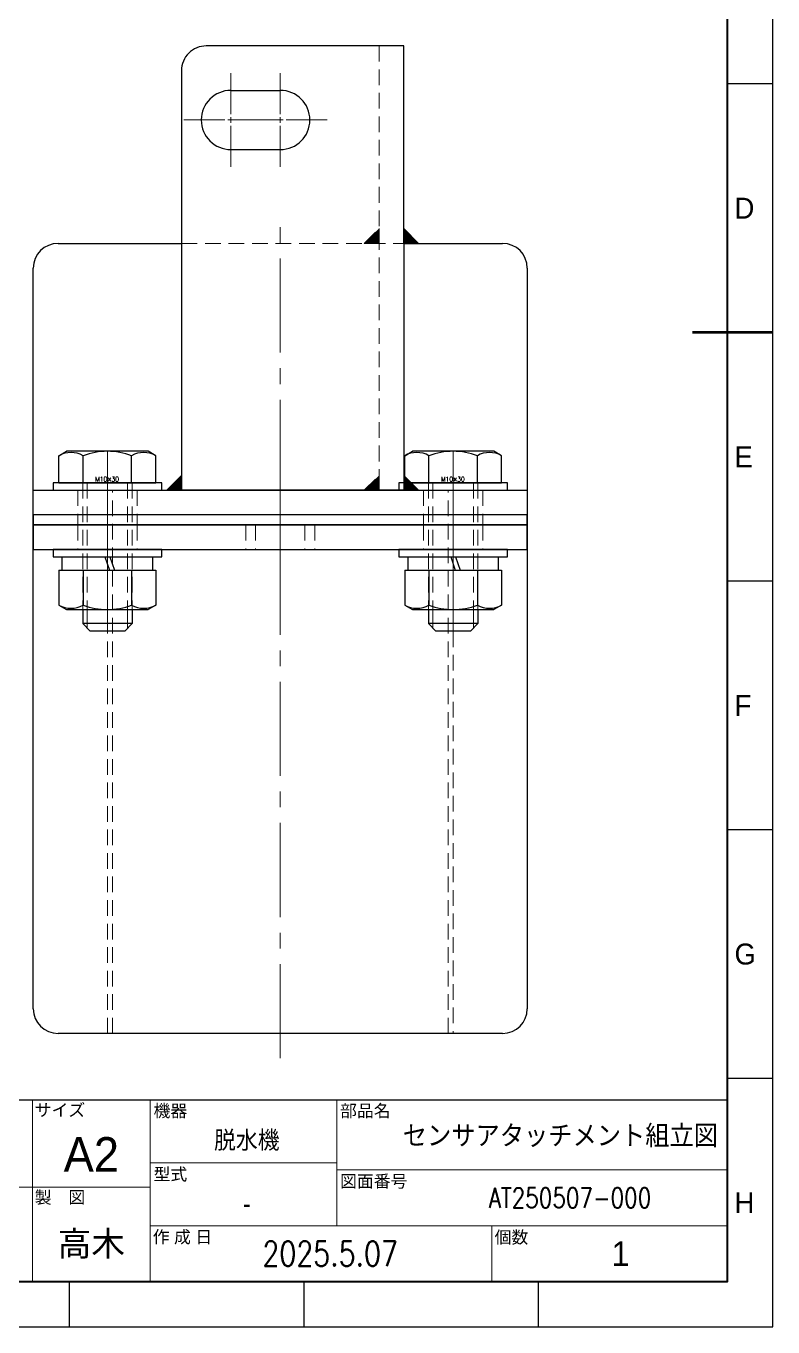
# Model space of a CAD drawing. Header units: millimetres. Extents: x 0 to 3072, y 0 to 1489.
# Drawn here: x 1641 to 1792.3, y 32.4 to 295.9 of the extents above; entities that cross this region are included whole.
import ezdxf
from ezdxf.enums import TextEntityAlignment as Align

# ---------------------------------------------------------------- set-up
doc = ezdxf.new("R2010")
doc.units = ezdxf.units.MM
doc.linetypes.add('CENTER2', pattern=[28.575, 19.05, -3.175, 3.175, -3.175])
doc.linetypes.add('HIDDEN2', pattern=[4.7625, 3.175, -1.5875])
for name, color, linetype, lineweight in [('01_外形線', 7, 'Continuous', 25), ('02_細線', 5, 'Continuous', 13), ('03_かくれ線', 6, 'HIDDEN2', 13), ('04_中心線', 1, 'CENTER2', 9), ('08_ハッチング', 5, 'Continuous', 13), ('99_図枠', 7, 'Continuous', 40)]:
    doc.layers.add(name, color=color, linetype=linetype, lineweight=lineweight)
doc.styles.add('KSS_TXT', font='txt.shx', dxfattribs={"bigfont": 'extfont2.shx'})
doc.styles.add('寸法用', font='simplex.shx', dxfattribs={"width": 0.8, "bigfont": '@extfont2.shx'})
doc.styles.add('表題用', font='MS PGothic.ttf')

# ---------------------------------------------------------------- blocks, each defined once
blk = doc.blocks.new('*U47')
at = {"layer": '04_中心線', "color": 0, "linetype": 'CENTER2', "transparency": 16777216}
for p, q in [((0, 1.2), (0, 9.5)), ((-9.5, 0), (-1.2, 0)), ((1.2, 0), (9.5, 0)), ((0, -9.5), (0, -1.2))]:
    blk.add_line(p, q, dxfattribs=at)
at = {"layer": '04_中心線', "color": 0, "linetype": 'Continuous', "transparency": 16777216}
for p, q in [((-0.6, 0), (0.6, 0)), ((0, -0.6), (0, 0.6))]:
    blk.add_line(p, q, dxfattribs=at)
blk = doc.blocks.new('*U138')
at = {"layer": '04_中心線', "color": 0, "linetype": 'CENTER2', "transparency": 16777216}
for p, q in [((0, 1.2), (0, 9.5)), ((-9.5, 0), (-1.2, 0)), ((1.2, 0), (9.5, 0)), ((0, -9.5), (0, -1.2))]:
    blk.add_line(p, q, dxfattribs=at)
at = {"layer": '04_中心線', "color": 0, "linetype": 'Continuous', "transparency": 16777216}
for p, q in [((-0.6, 0), (0.6, 0)), ((0, -0.6), (0, 0.6))]:
    blk.add_line(p, q, dxfattribs=at)

msp = doc.modelspace()

# ---------------------------------------------------------------- hatches: boundary and pattern name
at = {"layer": '01_外形線'}
h = msp.add_hatch(color=3, dxfattribs=at)
h.dxf.hatch_style = 1
h.paths.add_polyline_path([(1717.516, 254.86), (1717.516, 251.86), (1720.516, 251.86)])
h = msp.add_hatch(color=3, dxfattribs=at)
h.dxf.hatch_style = 1
h.paths.add_polyline_path([(1669.516, 201.86), (1672.516, 201.86), (1672.516, 204.86)])
h = msp.add_hatch(color=3, dxfattribs=at)
h.dxf.hatch_style = 1
h.paths.add_polyline_path([(1717.516, 204.86), (1717.516, 201.86), (1720.516, 201.86)])
at = {"layer": '03_かくれ線'}
h = msp.add_hatch(color=6, dxfattribs=at)
h.dxf.hatch_style = 1
h.paths.add_polyline_path([(1709.516, 251.86), (1712.516, 251.86), (1712.516, 254.86)])
h = msp.add_hatch(color=6, dxfattribs=at)
h.dxf.hatch_style = 1
h.paths.add_polyline_path([(1709.516, 201.86), (1712.516, 201.86), (1712.516, 204.86)])

# ---------------------------------------------------------------- linework, layer by layer
at = {"layer": '01_外形線'}
for p, q in [((1682.516, 282.86), (1692.516, 282.86)), ((1682.516, 270.86), (1692.516, 270.86)), ((1647.516, 251.86), (1672.516, 251.86)), ((1672.516, 251.86), (1672.516, 201.86)), ((1717.516, 251.86), (1717.516, 201.86)), ((1717.516, 251.86), (1737.516, 251.86)), ((1642.516, 96.86), (1642.516, 246.86)), ((1742.516, 246.86), (1742.516, 96.86)), ((1717.516, 201.86), (1672.516, 201.86)), ((1737.516, 91.86), (1647.516, 91.86))]:
    msp.add_line(p, q, dxfattribs=at)
msp.add_lwpolyline([(1717.516, 251.86), (1717.516, 291.86), (1677.516, 291.86, 0.4142136), (1672.516, 286.86), (1672.516, 251.86)], format="xyb", dxfattribs=at)
at = {"layer": '01_外形線', "transparency": 33554559}
for points in [[(1647.701, 208.856), (1649.266, 209.76)], [(1647.701, 203.36), (1647.701, 208.856)], [(1665.766, 209.76), (1649.266, 209.76)], [(1652.609, 203.36), (1652.609, 208.856)], [(1662.424, 203.36), (1662.424, 208.856)], [(1667.331, 208.856), (1665.766, 209.76)], [(1667.331, 203.36), (1667.331, 208.856)], [(1717.701, 208.856), (1719.266, 209.76)], [(1717.701, 203.36), (1717.701, 208.856)], [(1735.766, 209.76), (1719.266, 209.76)], [(1722.609, 203.36), (1722.609, 208.856)], [(1732.424, 203.36), (1732.424, 208.856)], [(1737.331, 208.856), (1735.766, 209.76)], [(1737.331, 203.36), (1737.331, 208.856)], [(1647.701, 203.36), (1667.331, 203.36)], [(1717.701, 203.36), (1737.331, 203.36)], [(1648.316, 188.36), (1657.016, 188.36)], [(1648.316, 188.36), (1648.316, 185.71)], [(1657.016, 188.36), (1657.926, 185.71)], [(1658.016, 188.36), (1666.716, 188.36)], [(1658.016, 188.36), (1658.926, 185.71)], [(1666.716, 185.71), (1666.716, 188.36)], [(1718.316, 188.36), (1727.016, 188.36)], [(1718.316, 188.36), (1718.316, 185.71)], [(1727.016, 188.36), (1727.926, 185.71)], [(1728.016, 188.36), (1736.716, 188.36)], [(1728.016, 188.36), (1728.926, 185.71)], [(1736.716, 185.71), (1736.716, 188.36)], [(1647.701, 185.71), (1667.331, 185.71)], [(1647.701, 185.71), (1647.701, 178.613)], [(1648.316, 185.71), (1657.926, 185.71)], [(1652.609, 185.71), (1652.609, 178.613)], [(1658.926, 185.71), (1666.716, 185.71)], [(1662.424, 185.71), (1662.424, 178.613)], [(1667.331, 185.71), (1667.331, 178.613)], [(1717.701, 185.71), (1737.331, 185.71)], [(1717.701, 185.71), (1717.701, 178.613)], [(1718.316, 185.71), (1727.926, 185.71)], [(1722.609, 185.71), (1722.609, 178.613)], [(1728.926, 185.71), (1736.716, 185.71)], [(1732.424, 185.71), (1732.424, 178.613)], [(1737.331, 185.71), (1737.331, 178.613)], [(1647.701, 178.613), (1649.266, 177.71)], [(1649.266, 177.71), (1665.766, 177.71)], [(1652.516, 177.71), (1652.516, 174.86)], [(1662.516, 177.71), (1662.516, 174.86)], [(1667.331, 178.613), (1665.766, 177.71)], [(1717.701, 178.613), (1719.266, 177.71)], [(1719.266, 177.71), (1735.766, 177.71)], [(1722.516, 177.71), (1722.516, 174.86)], [(1732.516, 177.71), (1732.516, 174.86)], [(1737.331, 178.613), (1735.766, 177.71)], [(1652.516, 174.86), (1654.016, 173.36)], [(1662.516, 174.86), (1652.516, 174.86)], [(1662.516, 174.86), (1661.016, 173.36)], [(1722.516, 174.86), (1724.016, 173.36)], [(1732.516, 174.86), (1722.516, 174.86)], [(1732.516, 174.86), (1731.016, 173.36)], [(1661.016, 173.36), (1654.016, 173.36)], [(1731.016, 173.36), (1724.016, 173.36)]]:
    msp.add_lwpolyline(points, dxfattribs=at)
for points in [[(1652.609, 208.856, 0.2679491), (1647.701, 208.856)], [(1662.424, 208.856, 0.1841118), (1652.609, 208.856)], [(1667.331, 208.856, 0.2679491), (1662.424, 208.856)], [(1722.609, 208.856, 0.2679491), (1717.701, 208.856)], [(1732.424, 208.856, 0.1841118), (1722.609, 208.856)], [(1737.331, 208.856, 0.2679491), (1732.424, 208.856)], [(1647.701, 178.613, 0.2679491), (1652.609, 178.613)], [(1652.609, 178.613, 0.1841118), (1662.424, 178.613)], [(1662.424, 178.613, 0.2679491), (1667.331, 178.613)], [(1717.701, 178.613, 0.2679491), (1722.609, 178.613)], [(1722.609, 178.613, 0.1841118), (1732.424, 178.613)], [(1732.424, 178.613, 0.2679491), (1737.331, 178.613)]]:
    msp.add_lwpolyline(points, format="xyb", dxfattribs=at)
for points in [[(1646.516, 201.86), (1668.516, 201.86), (1668.516, 203.36), (1646.516, 203.36)], [(1716.516, 201.86), (1738.516, 201.86), (1738.516, 203.36), (1716.516, 203.36)], [(1668.516, 189.86), (1646.516, 189.86), (1646.516, 188.36), (1668.516, 188.36)], [(1738.516, 189.86), (1716.516, 189.86), (1716.516, 188.36), (1738.516, 188.36)]]:
    msp.add_lwpolyline(points, close=True, dxfattribs=at)
at = {"layer": '01_外形線'}
for points in [[(1742.516, 196.86), (1642.516, 196.86), (1642.516, 201.86), (1742.516, 201.86)], [(1642.516, 194.86), (1742.516, 194.86), (1742.516, 196.86), (1642.516, 196.86)], [(1642.516, 189.86), (1742.516, 189.86), (1742.516, 194.86), (1642.516, 194.86)]]:
    msp.add_lwpolyline(points, close=True, dxfattribs=at)
for centre, radius, start, end in [((1682.516, 276.86), 6, 90, 270), ((1692.516, 276.86), 6, 270, 90), ((1647.516, 246.86), 5, 90, 180), ((1737.516, 246.86), 5, 0, 90), ((1647.516, 96.86), 5, 180, 270), ((1737.516, 96.86), 5, 270, 0)]:
    msp.add_arc(centre, radius, start, end, dxfattribs=at)
at = {"layer": '02_細線', "transparency": 33554559}
for points in [[(1653.416, 177.71), (1653.416, 173.96)], [(1661.616, 177.71), (1661.616, 173.96)], [(1723.416, 177.71), (1723.416, 173.96)], [(1731.616, 177.71), (1731.616, 173.96)]]:
    msp.add_lwpolyline(points, dxfattribs=at)
at = {"layer": '03_かくれ線'}
for p, q in [((1712.516, 291.86), (1712.516, 201.86)), ((1672.516, 251.86), (1717.516, 251.86)), ((1651.516, 201.86), (1651.516, 196.86)), ((1658.516, 91.86), (1658.516, 201.86)), ((1663.516, 201.86), (1663.516, 196.86)), ((1721.516, 201.86), (1721.516, 196.86)), ((1726.516, 91.86), (1726.516, 201.86)), ((1733.516, 201.86), (1733.516, 196.86)), ((1651.516, 196.86), (1651.516, 194.86)), ((1663.516, 196.86), (1663.516, 194.86)), ((1721.516, 196.86), (1721.516, 194.86)), ((1733.516, 196.86), (1733.516, 194.86)), ((1651.516, 194.86), (1651.516, 189.86)), ((1663.516, 194.86), (1663.516, 189.86)), ((1685.516, 194.86), (1685.516, 189.86)), ((1687.516, 194.86), (1687.516, 189.86)), ((1697.516, 194.86), (1697.516, 189.86)), ((1699.516, 194.86), (1699.516, 189.86)), ((1721.516, 194.86), (1721.516, 189.86)), ((1733.516, 194.86), (1733.516, 189.86))]:
    msp.add_line(p, q, dxfattribs=at)
at = {"layer": '03_かくれ線', "color": 6}
for points in [[(1712.516, 251.86), (1709.516, 251.86), (1712.516, 254.86), (1712.516, 251.86)], [(1712.516, 201.86), (1709.516, 201.86), (1712.516, 204.86), (1712.516, 201.86)]]:
    msp.add_lwpolyline(points, dxfattribs=at)
at = {"layer": '03_かくれ線', "transparency": 33554559}
for points in [[(1652.516, 203.36), (1652.516, 177.71)], [(1653.416, 203.36), (1653.416, 177.71)], [(1661.616, 203.36), (1661.616, 177.71)], [(1662.516, 203.36), (1662.516, 177.71)], [(1722.516, 203.36), (1722.516, 177.71)], [(1723.416, 203.36), (1723.416, 177.71)], [(1731.616, 203.36), (1731.616, 177.71)], [(1732.516, 203.36), (1732.516, 177.71)]]:
    msp.add_lwpolyline(points, dxfattribs=at)
at = {"layer": '03_かくれ線'}
msp.add_lwpolyline([(1727.516, 91.86), (1657.516, 91.86), (1657.516, 201.86), (1727.516, 201.86)], close=True, dxfattribs=at)
at = {"layer": '04_中心線'}
for p, q in [((1692.516, 86.86), (1692.516, 256.86)), ((1657.516, 206.86), (1657.516, 191.86)), ((1692.516, 206.86), (1692.516, 191.86)), ((1727.516, 206.86), (1727.516, 191.86)), ((1657.516, 199.86), (1657.516, 184.86)), ((1657.516, 199.61), (1657.516, 192.11)), ((1692.516, 199.86), (1692.516, 184.86)), ((1692.516, 199.61), (1692.516, 192.11)), ((1727.516, 199.86), (1727.516, 184.86)), ((1727.516, 199.61), (1727.516, 192.11))]:
    msp.add_line(p, q, dxfattribs=at)
at = {"layer": '04_中心線', "transparency": 33554559}
for points in [[(1657.516, 209.76), (1657.516, 173.36)], [(1727.516, 209.76), (1727.516, 173.36)], [(1657.516, 188.36), (1657.516, 189.86)], [(1727.516, 188.36), (1727.516, 189.86)], [(1657.516, 185.71), (1657.516, 188.36)], [(1727.516, 185.71), (1727.516, 188.36)], [(1657.516, 177.71), (1657.516, 185.71)], [(1727.516, 177.71), (1727.516, 185.71)]]:
    msp.add_lwpolyline(points, dxfattribs=at)
at = {"layer": '08_ハッチング'}
for points in [[(1717.516, 251.86), (1720.516, 251.86), (1717.516, 254.86), (1717.516, 251.86)], [(1672.516, 201.86), (1669.516, 201.86), (1672.516, 204.86), (1672.516, 201.86)], [(1717.516, 201.86), (1720.516, 201.86), (1717.516, 204.86), (1717.516, 201.86)]]:
    msp.add_lwpolyline(points, dxfattribs=at)
at = {"layer": '99_図枠', "lineweight": 25}
for p, q in [((1792.264, 284.169), (1783.071, 284.169)), ((1792.264, 183.464), (1783.071, 183.464)), ((1792.264, 133.111), (1783.071, 133.111)), ((1792.264, 82.759), (1783.071, 82.759)), ((1649.852, 32.406), (1649.852, 41.599)), ((1649.852, 32.447), (1649.852, 41.599)), ((1697.323, 32.447), (1697.323, 41.599)), ((1744.793, 32.447), (1744.793, 41.599))]:
    msp.add_line(p, q, dxfattribs=at)
at = {"layer": '99_図枠', "lineweight": 53}
msp.add_line((1792.264, 233.816), (1776, 233.816), dxfattribs=at)
at = {"layer": '99_図枠', "lineweight": 13}
for p, q in [((1642.35, 41.599), (1642.35, 78.37)), ((1666.178, 41.599), (1666.178, 78.37)), ((1703.94, 78.37), (1703.94, 52.913)), ((1666.178, 65.642), (1703.94, 65.642)), ((1703.94, 64.227), (1783.071, 64.227)), ((1666.178, 60.692), (1585.071, 60.692)), ((1666.178, 52.913), (1783.071, 52.913)), ((1735.314, 52.913), (1735.314, 41.599))]:
    msp.add_line(p, q, dxfattribs=at)
at = {"layer": '99_図枠'}
msp.add_lwpolyline([(1250.168, 41.599), (1783.071, 41.599), (1783.071, 426.034), (1250.168, 426.034)], close=True, dxfattribs=at)
at = {"layer": '99_図枠', "lineweight": 25}
msp.add_lwpolyline([(1585.071, 41.599), (1783.071, 41.599), (1783.071, 78.37), (1585.071, 78.37)], close=True, dxfattribs=at)
at = {"layer": 'Defpoints'}
msp.add_lwpolyline([(1222.618, 32.447), (1792.264, 32.447), (1792.264, 435.227), (1222.618, 435.227)], close=True, dxfattribs=at)

# ---------------------------------------------------------------- block references
at = {"layer": '04_中心線', "linetype": 'CENTER2'}
for name, p in [('*U138', (1682.516, 276.86)), ('*U47', (1692.516, 276.86))]:
    msp.add_blockref(name, p, dxfattribs=at)

# ---------------------------------------------------------------- texts
for tag, height, style, width, p in [('センサアタッチメント組立図', 4, '表題用', 0.9, (1749.228, 71.299)), ('脱水機', 3.6, '表題用', 0.9, (1685.74, 70.346)), ('AT250507-000', 4, '寸法用', 0.8, (1751.162, 58.57)), ('‐', 4, 'KSS_TXT', 0.9, (1685.732, 57.402)), ('2025.5.07', 5, '寸法用', 0.8, (1702.621, 47.256))]:
    msp.add_attdef(tag, text='', height=height, dxfattribs=dict(style=style, width=width)).set_placement(p, align=Align.MIDDLE)
at = {"style": '表題用'}
for tag, p in [('高木', (1654.264, 49.377)), ('1', (1761.396, 47.256))]:
    msp.add_attdef(tag, text='', height=5, dxfattribs=at).set_placement(p, align=Align.MIDDLE)
at = {"layer": '03_かくれ線', "transparency": 33554559, "style": '寸法用', "width": 0.8}
for p in [(1655.056, 203.61), (1725.056, 203.61)]:
    msp.add_text('M10×30', height=1, dxfattribs=at).set_placement(p)
at = {"layer": '99_図枠', "lineweight": 13, "style": '表題用'}
for s, p in [('D', (1784.485, 258.993)), ('E', (1784.485, 208.64)), ('F', (1784.485, 158.288)), ('G', (1784.485, 107.935)), ('H', (1784.485, 57.582))]:
    msp.add_text(s, height=4.243, dxfattribs=at).set_placement(p, align=Align.MIDDLE_LEFT)
at = {"layer": '99_図枠', "style": '表題用'}
for s, p in [('サイズ', (1642.798, 76.342)), ('機器', (1666.858, 76.197)), ('部品名', (1704.62, 76.197)), ('型式', (1666.858, 63.344)), ('図面番号', (1704.62, 61.929)), ('製\u3000図', (1642.798, 58.664)), ('作 成 日', (1666.685, 50.645)), ('個数', (1735.908, 50.576))]:
    msp.add_text(s, height=2.5, dxfattribs=at).set_placement(p, align=Align.MIDDLE_LEFT)
msp.add_text('A2', height=7, dxfattribs=at).set_placement((1654.264, 67.41), align=Align.MIDDLE)

doc.saveas('drawing.dxf')
